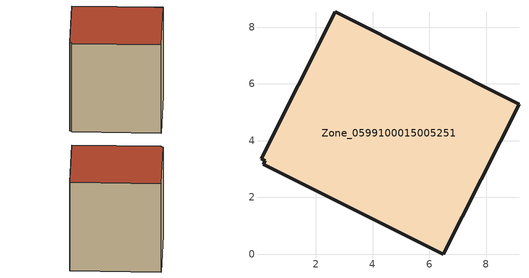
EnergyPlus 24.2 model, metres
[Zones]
Zone_0599100015005251
 floor ground (C_G): 0.07,3.36 2.68,8.54 9.16,5.29 6.49,0 0.14,3.16 0.21,3.29 z1.07
 wall outside (C_F): 6.49,0 9.16,5.29 2.68,8.54 0.07,3.36 0.21,3.29 0.14,3.16 6.49,0 z1.07:9.13
 roof outside (C_R): 2.68,8.54 0.07,3.36 0.21,3.29 0.14,3.16 6.49,0 9.16,5.29 z9.13
[BUILDING]
Pand.0599100015005251: North Axis=0; Terrain=City; Loads Convergence Tolerance Value=0.04; Temperature Convergence Tolerance Value=0.4; Solar Distribution=FullExterior; Maximum Number of Warmup Days=25; Minimum Number of Warmup Days=1
[Site:Location]
Rotterdam.The.Hague.AP_ZH_NLD Design_Conditions: Latitude=51.96; Longitude=4.45; Time Zone=1; Elevation=-4.5
[SITE:GROUNDTEMPERATURE:BUILDINGSURFACE]
18, 18, 18, 18, 18, 18, 18, 18, 18, 18, 18, 18
[MATERIAL] Thermal Absorptance=0.9; Solar Absorptance=0.7; Visible Absorptance=0.7
Name | Roughness | Thickness | Conductivity | Density | Specific Heat
G.TI.1946-1964 | MediumSmooth | 0.15 | 1 | 540 | 1210
F.TI.1946-1964 | Rough | 0.3 | 0.857143 | 1920 | 840
R.TI.1946-1964 | MediumRough | 0.2 | 0.277778 | 1500 | 1000
[CONSTRUCTION]
C_G: G.TI.1946-1964
C_F: F.TI.1946-1964
C_R: R.TI.1946-1964
[ZONE]
Zone_0599100015005251: Type=1; Multiplier=1; Ceiling Height=Autocalculate; Volume=Autocalculate; Floor Area=autocalculate; Part of Total Floor Area=Yes
[ZONEINFILTRATION:DESIGNFLOWRATE]
Infil_Zone_0599100015005251: Zone or ZoneList or Space or SpaceList=Zone_0599100015005251; Schedule=AlwaysOn; Design Flow Rate Calculation Method=Flow/Area; Flow Rate per Floor Area=0.003; Constant Term Coefficient=1; Temperature Term Coefficient=0; Velocity Term Coefficient=0; Velocity Squared Term Coefficient=0
[HVACTEMPLATE:ZONE:IDEALLOADSAIRSYSTEM]
Zone_0599100015005251: Maximum Heating Supply Air Temperature=50; Minimum Cooling Supply Air Temperature=13; Maximum Heating Supply Air Humidity Ratio=0.0156; Minimum Cooling Supply Air Humidity Ratio=0.0077; Heating Limit=NoLimit; Cooling Limit=NoLimit; Dehumidification Control Type=ConstantSensibleHeatRatio; Cooling Sensible Heat Ratio=0.7; Dehumidification Setpoint=60; Humidification Control Type=None; Humidification Setpoint=30; Outdoor Air Method=None; Outdoor Air Flow Rate per Person=0.00944; Outdoor Air Flow Rate per Zone Floor Area=0; Outdoor Air Flow Rate per Zone=0; Demand Controlled Ventilation Type=None; Outdoor Air Economizer Type=NoEconomizer; Heat Recovery Type=None; Sensible Heat Recovery Effectiveness=0.7; Latent Heat Recovery Effectiveness=0.65
[ZONECONTROL:THERMOSTAT]
ThermostatControl_Zone_0599100015005251: Zone or ZoneList=Zone_0599100015005251; Control Type Schedule=DualSetpointControlType; Control 1=Thermostat_Zone_0599100015005251; Temperature Difference Between Cutout And Setpoint=0
[THERMOSTATSETPOINT:DUALSETPOINT]
Thermostat_Zone_0599100015005251: Heating Setpoint Temperature Schedule=HeatingSetpoint_Zone_0599100015005251; Cooling Setpoint Temperature Schedule=CoolingSetpoint_Zone_0599100015005251
[SCHEDULE:COMPACT]
HeatingSetpoint_Zone_0599100015005251: Through: 12/31, For: AllDays, Until: 24:00, 21
CoolingSetpoint_Zone_0599100015005251: Through: 12/31, For: AllDays, Until: 24:00, 24
DualSetpointControlType: Through: 12/31, For: AllDays, Until: 24:00, 4
AlwaysOn: Through: 12/31, For: AllDays, Until: 24:00, 1
